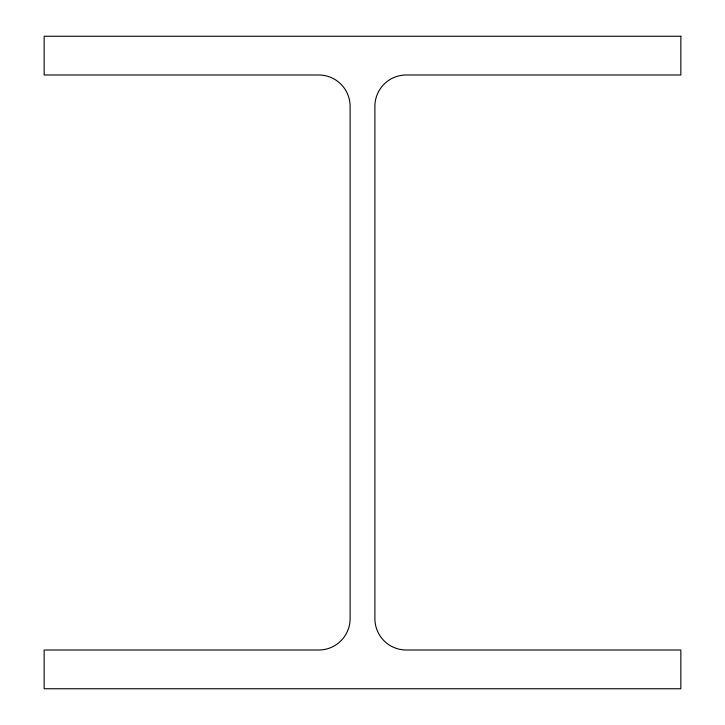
<?xml version="1.0" encoding="UTF-8"?>
<svg xmlns="http://www.w3.org/2000/svg" width="725" height="725" viewBox="0 0 725 725"><rect width="100%" height="100%" fill="white"/><g stroke="black" fill="none" stroke-linecap="round" stroke-linejoin="round"><path stroke-width="1.09" d="M680.847 36.25L44.152 36.25L44.152 74.992L318.755 74.992A31.356 31.356 0 0 1 350.112 106.348L350.112 618.652A31.356 31.356 0 0 1 318.755 650.008L44.152 650.008L44.152 688.75L680.847 688.75L680.847 650.008L406.245 650.008A31.356 31.356 0 0 1 374.888 618.652L374.888 106.348A31.356 31.356 0 0 1 406.245 74.992L680.847 74.992L680.847 36.25"/></g></svg>
